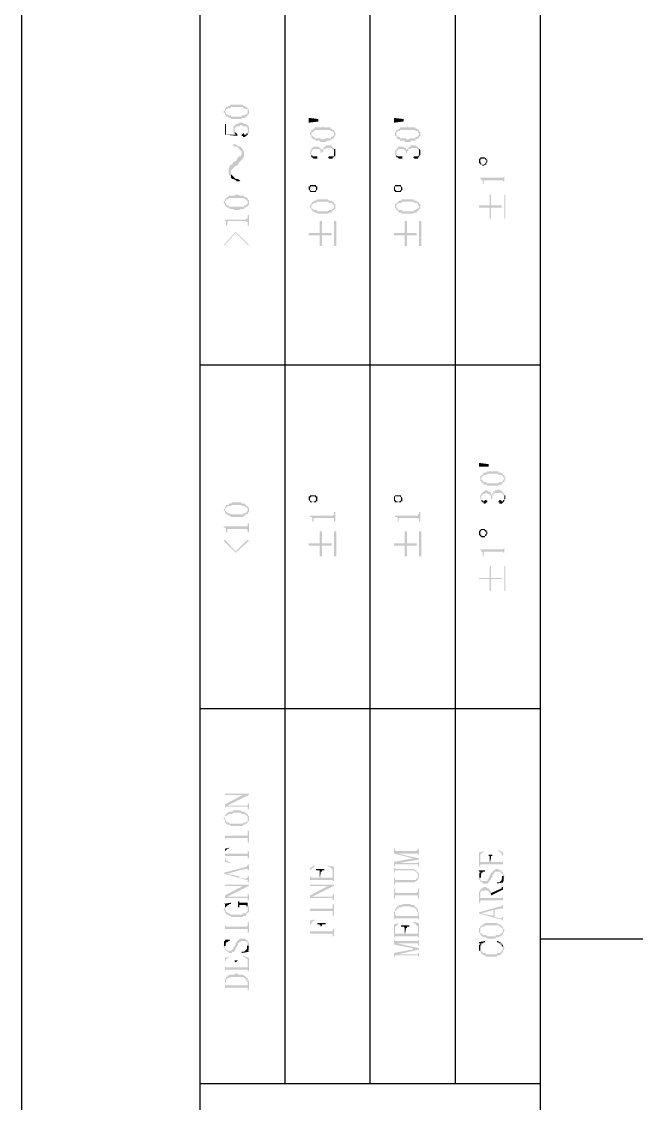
# Model space of a CAD drawing. Header units: inches. Extents: x 3613 to 8393, y -2205 to -794.
# Drawn here: x 7973.29 to 7996.43, y -969.3 to -928.56 of the extents above; entities that cross this region are included whole.
import ezdxf

# ---------------------------------------------------------------- set-up
doc = ezdxf.new("R2010")
doc.units = ezdxf.units.IN
doc.header["$MEASUREMENT"] = 0

msp = doc.modelspace()

# ---------------------------------------------------------------- hatches: boundary and pattern name
at = {"transparency": 33554559}
for points in [[(7980.895, -931.958), (7980.895, -932.003), (7980.94, -932.003), (7980.94, -932.048), (7980.94, -932.093), (7980.94, -931.958), (7980.94, -931.912), (7980.985, -931.912), (7980.985, -931.867), (7981.03, -931.867), (7981.03, -931.822), (7981.121, -931.822), (7981.166, -931.777), (7981.617, -931.777), (7981.617, -931.822), (7981.707, -931.822), (7981.752, -931.867), (7981.798, -931.867), (7981.798, -931.912), (7981.798, -931.958), (7981.798, -931.822), (7981.798, -931.822), (7981.752, -931.777), (7981.707, -931.777), (7981.707, -931.732), (7981.617, -931.732), (7981.617, -931.687), (7981.166, -931.687), (7981.121, -931.732), (7981.076, -931.732), (7981.03, -931.777), (7980.985, -931.777), (7980.985, -931.822), (7980.94, -931.822), (7980.94, -931.867), (7980.94, -931.912), (7980.895, -931.912)], [(7980.94, -932.093), (7980.985, -932.093), (7980.985, -932.138), (7981.076, -932.138), (7981.076, -932.183), (7981.166, -932.183), (7981.166, -932.228), (7981.572, -932.228), (7981.572, -932.183), (7981.707, -932.183), (7981.707, -932.138), (7981.752, -932.138), (7981.798, -932.093), (7981.798, -932.048), (7981.843, -932.048), (7981.843, -932.003), (7981.843, -931.958), (7981.843, -931.912), (7981.843, -931.867), (7981.798, -931.867), (7981.798, -931.822), (7981.798, -931.958), (7981.798, -932.003), (7981.798, -932.003), (7981.752, -932.048), (7981.707, -932.048), (7981.707, -932.093), (7981.572, -932.093), (7981.572, -932.138), (7981.166, -932.138), (7981.166, -932.093), (7981.076, -932.093), (7981.03, -932.048), (7980.985, -932.048), (7980.985, -932.003), (7980.985, -932.003), (7980.94, -931.958), (7980.94, -931.958)], [(7984.099, -932.183), (7984.46, -932.228), (7984.46, -932.319), (7984.099, -932.364)], [(7987.304, -932.183), (7987.665, -932.228), (7987.665, -932.319), (7987.304, -932.364)], [(7980.94, -932.409), (7980.94, -932.815), (7981.391, -932.86), (7981.437, -932.815), (7981.391, -932.815), (7981.391, -932.77), (7981.346, -932.815), (7980.985, -932.815), (7980.985, -932.409)], [(7981.256, -932.589), (7981.256, -932.68), (7981.256, -932.725), (7981.256, -932.725), (7981.301, -932.77), (7981.301, -932.635), (7981.301, -932.589), (7981.301, -932.589), (7981.346, -932.544), (7981.346, -932.544), (7981.391, -932.499), (7981.482, -932.499), (7981.527, -932.454), (7981.572, -932.454), (7981.617, -932.499), (7981.752, -932.499), (7981.752, -932.544), (7981.798, -932.544), (7981.798, -932.589), (7981.798, -932.635), (7981.798, -932.77), (7981.843, -932.77), (7981.843, -932.725), (7981.843, -932.635), (7981.843, -932.589), (7981.843, -932.499), (7981.798, -932.499), (7981.798, -932.454), (7981.752, -932.454), (7981.752, -932.409), (7981.662, -932.409), (7981.617, -932.364), (7981.482, -932.364), (7981.437, -932.409), (7981.346, -932.409), (7981.346, -932.454), (7981.301, -932.454), (7981.301, -932.499), (7981.256, -932.499), (7981.256, -932.544)], [(7981.301, -932.77), (7981.301, -932.77), (7981.346, -932.815), (7981.346, -932.815), (7981.391, -932.77), (7981.346, -932.77), (7981.346, -932.725), (7981.301, -932.725), (7981.301, -932.68), (7981.301, -932.635)], [(7981.572, -932.815), (7981.572, -932.86), (7981.617, -932.86), (7981.617, -932.905), (7981.707, -932.905), (7981.707, -932.86), (7981.752, -932.86), (7981.798, -932.815), (7981.798, -932.635), (7981.798, -932.725), (7981.798, -932.77), (7981.752, -932.77), (7981.752, -932.815), (7981.662, -932.815), (7981.662, -932.77), (7981.617, -932.77)], [(7984.144, -932.815), (7984.144, -932.815), (7984.19, -932.86), (7984.19, -932.905), (7984.19, -932.77), (7984.19, -932.77), (7984.235, -932.725), (7984.235, -932.725), (7984.28, -932.68), (7984.325, -932.68), (7984.325, -932.635), (7984.912, -932.635), (7984.912, -932.68), (7985.002, -932.68), (7985.002, -932.725), (7985.047, -932.725), (7985.047, -932.77), (7985.047, -932.815), (7985.047, -932.635), (7985.002, -932.635), (7984.957, -932.589), (7984.912, -932.589), (7984.912, -932.544), (7984.641, -932.544), (7984.641, -932.499), (7984.641, -932.499), (7984.596, -932.544), (7984.325, -932.544), (7984.325, -932.589), (7984.28, -932.589), (7984.235, -932.635), (7984.19, -932.635), (7984.19, -932.68), (7984.19, -932.725), (7984.144, -932.725), (7984.144, -932.77)], [(7984.19, -932.905), (7984.235, -932.95), (7984.235, -932.95), (7984.28, -932.996), (7984.325, -932.996), (7984.37, -933.041), (7984.506, -933.041), (7984.551, -933.086), (7984.731, -933.086), (7984.776, -933.041), (7984.912, -933.041), (7984.912, -932.996), (7984.957, -932.996), (7985.002, -932.95), (7985.047, -932.95), (7985.047, -932.905), (7985.047, -932.905), (7985.092, -932.86), (7985.092, -932.815), (7985.092, -932.77), (7985.092, -932.725), (7985.092, -932.725), (7985.047, -932.68), (7985.047, -932.815), (7985.047, -932.86), (7985.002, -932.86), (7985.002, -932.905), (7984.957, -932.905), (7984.912, -932.95), (7984.731, -932.95), (7984.686, -932.996), (7984.551, -932.996), (7984.551, -932.95), (7984.325, -932.95), (7984.325, -932.905), (7984.28, -932.905), (7984.235, -932.86), (7984.235, -932.86), (7984.19, -932.815), (7984.19, -932.815)], [(7987.349, -932.815), (7987.349, -932.86), (7987.394, -932.86), (7987.394, -932.905), (7987.394, -932.77), (7987.394, -932.725), (7987.439, -932.725), (7987.439, -932.68), (7987.529, -932.68), (7987.529, -932.635), (7988.116, -932.635), (7988.116, -932.68), (7988.206, -932.68), (7988.206, -932.725), (7988.206, -932.725), (7988.252, -932.77), (7988.252, -932.815), (7988.252, -932.635), (7988.206, -932.635), (7988.161, -932.589), (7988.116, -932.589), (7988.116, -932.544), (7987.845, -932.544), (7987.8, -932.499), (7987.8, -932.544), (7987.529, -932.544), (7987.529, -932.589), (7987.484, -932.589), (7987.439, -932.635), (7987.394, -932.635), (7987.394, -932.68), (7987.394, -932.68), (7987.349, -932.725), (7987.349, -932.77)], [(7987.394, -932.905), (7987.439, -932.95), (7987.439, -932.996), (7987.529, -932.996), (7987.529, -933.041), (7987.71, -933.041), (7987.71, -933.086), (7987.936, -933.086), (7987.936, -933.041), (7988.116, -933.041), (7988.116, -932.996), (7988.161, -932.996), (7988.206, -932.95), (7988.252, -932.95), (7988.252, -932.905), (7988.252, -932.905), (7988.297, -932.86), (7988.297, -932.815), (7988.297, -932.77), (7988.297, -932.725), (7988.297, -932.725), (7988.252, -932.68), (7988.252, -932.815), (7988.252, -932.815), (7988.206, -932.86), (7988.206, -932.905), (7988.116, -932.905), (7988.116, -932.95), (7987.936, -932.95), (7987.89, -932.996), (7987.755, -932.996), (7987.755, -932.95), (7987.529, -932.95), (7987.529, -932.905), (7987.439, -932.905), (7987.439, -932.86), (7987.439, -932.86), (7987.394, -932.815), (7987.394, -932.815)], [(7981.076, -934.214), (7981.076, -934.304), (7981.121, -934.35), (7981.166, -934.395), (7981.166, -934.169), (7981.211, -934.124), (7981.256, -934.079), (7981.301, -934.034), (7981.346, -933.989), (7981.391, -933.989), (7981.437, -933.943), (7981.482, -933.853), (7981.482, -933.853), (7981.527, -933.808), (7981.572, -933.763), (7981.572, -933.492), (7981.572, -933.537), (7981.527, -933.627), (7981.482, -933.627), (7981.437, -933.673), (7981.391, -933.718), (7981.391, -933.763), (7981.346, -933.808), (7981.256, -933.853), (7981.256, -933.853), (7981.211, -933.943), (7981.166, -933.943), (7981.121, -933.989), (7981.121, -934.034), (7981.076, -934.079), (7981.076, -934.124)], [(7981.211, -933.221), (7981.256, -933.221), (7981.301, -933.266), (7981.391, -933.266), (7981.437, -933.312), (7981.482, -933.357), (7981.482, -933.357), (7981.527, -933.402), (7981.572, -933.447), (7981.572, -933.763), (7981.572, -933.763), (7981.617, -933.718), (7981.662, -933.627), (7981.662, -933.447), (7981.617, -933.402), (7981.572, -933.312), (7981.572, -933.312), (7981.527, -933.266), (7981.482, -933.266), (7981.391, -933.221), (7981.346, -933.176), (7981.256, -933.176)], [(7984.144, -933.492), (7984.144, -933.537), (7984.144, -933.537), (7984.19, -933.582), (7984.19, -933.627), (7984.19, -933.492), (7984.19, -933.447), (7984.235, -933.447), (7984.235, -933.402), (7984.235, -933.402), (7984.28, -933.357), (7984.506, -933.357), (7984.506, -933.402), (7984.551, -933.402), (7984.551, -933.447), (7984.551, -933.492), (7984.596, -933.492), (7984.596, -933.537), (7984.596, -933.492), (7984.641, -933.447), (7984.641, -933.402), (7984.641, -933.357), (7984.731, -933.357), (7984.731, -933.312), (7984.957, -933.312), (7984.957, -933.357), (7985.002, -933.357), (7985.002, -933.402), (7985.047, -933.402), (7985.047, -933.447), (7985.047, -933.492), (7985.047, -933.312), (7985.002, -933.312), (7985.002, -933.266), (7984.957, -933.266), (7984.957, -933.221), (7984.731, -933.221), (7984.731, -933.266), (7984.686, -933.266), (7984.641, -933.312), (7984.641, -933.357), (7984.596, -933.357), (7984.596, -933.402), (7984.596, -933.402), (7984.551, -933.357), (7984.551, -933.312), (7984.506, -933.312), (7984.46, -933.266), (7984.28, -933.266), (7984.235, -933.312), (7984.235, -933.312), (7984.19, -933.357), (7984.19, -933.402), (7984.19, -933.402), (7984.144, -933.447), (7984.144, -933.447)], [(7984.19, -933.627), (7984.19, -933.673), (7984.235, -933.673), (7984.28, -933.718), (7984.415, -933.718), (7984.415, -933.673), (7984.415, -933.627), (7984.235, -933.627), (7984.235, -933.582), (7984.19, -933.582), (7984.19, -933.492)], [(7984.821, -933.673), (7984.821, -933.673), (7984.867, -933.718), (7985.002, -933.718), (7985.002, -933.673), (7985.047, -933.673), (7985.047, -933.627), (7985.092, -933.627), (7985.092, -933.537), (7985.092, -933.492), (7985.092, -933.447), (7985.092, -933.357), (7985.047, -933.357), (7985.047, -933.537), (7985.047, -933.582), (7985.047, -933.627), (7984.867, -933.627)], [(7987.349, -933.492), (7987.349, -933.537), (7987.349, -933.582), (7987.394, -933.627), (7987.394, -933.492), (7987.394, -933.447), (7987.394, -933.447), (7987.439, -933.402), (7987.439, -933.402), (7987.484, -933.357), (7987.665, -933.357), (7987.71, -933.402), (7987.71, -933.402), (7987.755, -933.447), (7987.755, -933.492), (7987.755, -933.537), (7987.8, -933.537), (7987.8, -933.447), (7987.845, -933.447), (7987.845, -933.402), (7987.845, -933.357), (7987.936, -933.357), (7987.936, -933.312), (7988.161, -933.312), (7988.161, -933.357), (7988.206, -933.357), (7988.206, -933.402), (7988.252, -933.402), (7988.252, -933.447), (7988.252, -933.492), (7988.252, -933.312), (7988.206, -933.312), (7988.206, -933.266), (7988.161, -933.266), (7988.116, -933.221), (7987.936, -933.221), (7987.936, -933.266), (7987.89, -933.266), (7987.845, -933.312), (7987.845, -933.357), (7987.8, -933.357), (7987.8, -933.402), (7987.8, -933.402), (7987.755, -933.357), (7987.755, -933.312), (7987.71, -933.312), (7987.665, -933.266), (7987.484, -933.266), (7987.439, -933.312), (7987.439, -933.312), (7987.394, -933.357), (7987.394, -933.402), (7987.349, -933.402), (7987.349, -933.447), (7987.349, -933.447)], [(7987.394, -933.627), (7987.394, -933.673), (7987.439, -933.673), (7987.484, -933.718), (7987.62, -933.718), (7987.62, -933.673), (7987.62, -933.627), (7987.439, -933.627), (7987.394, -933.582), (7987.394, -933.492)], [(7988.026, -933.673), (7988.026, -933.673), (7988.071, -933.718), (7988.206, -933.718), (7988.206, -933.673), (7988.252, -933.673), (7988.252, -933.627), (7988.252, -933.627), (7988.297, -933.582), (7988.297, -933.537), (7988.297, -933.492), (7988.297, -933.447), (7988.297, -933.402), (7988.252, -933.357), (7988.252, -933.537), (7988.252, -933.582), (7988.252, -933.582), (7988.206, -933.627), (7988.071, -933.627)], [(7990.508, -933.808), (7990.508, -933.853), (7990.508, -933.898), (7990.553, -933.898), (7990.553, -933.808), (7990.553, -933.763), (7990.553, -933.763), (7990.598, -933.718), (7990.734, -933.718), (7990.734, -933.763), (7990.779, -933.763), (7990.779, -933.943), (7990.779, -933.898), (7990.779, -933.898), (7990.824, -933.853), (7990.824, -933.808), (7990.824, -933.763), (7990.779, -933.718), (7990.779, -933.718), (7990.734, -933.673), (7990.553, -933.673), (7990.553, -933.718), (7990.508, -933.718), (7990.508, -933.763), (7990.508, -933.763)], [(7990.553, -933.898), (7990.553, -933.943), (7990.598, -933.943), (7990.644, -933.989), (7990.689, -933.989), (7990.734, -933.943), (7990.779, -933.943), (7990.779, -933.808), (7990.779, -933.853), (7990.779, -933.853), (7990.734, -933.898), (7990.734, -933.898), (7990.689, -933.943), (7990.598, -933.943), (7990.598, -933.898), (7990.598, -933.898), (7990.553, -933.853), (7990.553, -933.808), (7990.553, -933.808)], [(7981.166, -934.395), (7981.166, -934.44), (7981.211, -934.485), (7981.256, -934.485), (7981.346, -934.53), (7981.391, -934.575), (7981.482, -934.575), (7981.527, -934.53), (7981.482, -934.53), (7981.437, -934.485), (7981.346, -934.485), (7981.301, -934.44), (7981.256, -934.395), (7981.256, -934.395), (7981.211, -934.35), (7981.166, -934.304), (7981.166, -934.259)], [(7990.553, -934.44), (7990.553, -934.485), (7990.598, -934.485), (7990.598, -934.53), (7990.644, -934.53), (7990.644, -934.62), (7990.644, -934.666), (7990.689, -934.666), (7990.689, -934.575), (7990.689, -934.53), (7991.411, -934.53), (7991.411, -934.575), (7991.456, -934.575), (7991.456, -934.62), (7991.456, -934.666), (7991.456, -934.304), (7991.456, -934.35), (7991.456, -934.395), (7991.411, -934.44), (7991.366, -934.44)], [(7984.099, -934.846), (7984.099, -934.891), (7984.099, -934.891), (7984.144, -934.936), (7984.144, -934.801), (7984.144, -934.801), (7984.19, -934.756), (7984.325, -934.756), (7984.37, -934.801), (7984.37, -934.936), (7984.37, -934.936), (7984.415, -934.891), (7984.415, -934.846), (7984.415, -934.801), (7984.415, -934.756), (7984.37, -934.756), (7984.37, -934.711), (7984.144, -934.711), (7984.144, -934.756), (7984.099, -934.756), (7984.099, -934.801), (7984.099, -934.801)], [(7987.304, -934.846), (7987.304, -934.891), (7987.304, -934.936), (7987.349, -934.936), (7987.349, -934.801), (7987.349, -934.756), (7987.529, -934.756), (7987.575, -934.801), (7987.575, -934.936), (7987.575, -934.936), (7987.62, -934.891), (7987.62, -934.846), (7987.62, -934.801), (7987.62, -934.801), (7987.575, -934.756), (7987.575, -934.711), (7987.349, -934.711), (7987.349, -934.756), (7987.304, -934.756), (7987.304, -934.801), (7987.304, -934.801)], [(7980.895, -935.342), (7980.895, -935.388), (7980.895, -935.388), (7980.94, -935.433), (7980.94, -935.478), (7980.94, -935.342), (7980.94, -935.342), (7980.985, -935.297), (7980.985, -935.252), (7981.076, -935.252), (7981.076, -935.207), (7981.662, -935.207), (7981.707, -935.252), (7981.752, -935.252), (7981.752, -935.297), (7981.798, -935.297), (7981.798, -935.342), (7981.798, -935.207), (7981.752, -935.207), (7981.752, -935.162), (7981.662, -935.162), (7981.662, -935.117), (7981.482, -935.117), (7981.437, -935.072), (7981.301, -935.072), (7981.301, -935.117), (7981.076, -935.117), (7981.076, -935.162), (7981.03, -935.162), (7980.985, -935.207), (7980.985, -935.207), (7980.94, -935.252), (7980.94, -935.297), (7980.94, -935.297)], [(7984.144, -934.936), (7984.144, -934.981), (7984.37, -934.981), (7984.37, -934.846), (7984.37, -934.891), (7984.37, -934.891), (7984.325, -934.936), (7984.19, -934.936), (7984.144, -934.891), (7984.144, -934.846), (7984.144, -934.846)], [(7987.349, -934.936), (7987.349, -934.981), (7987.575, -934.981), (7987.575, -934.846), (7987.575, -934.891), (7987.575, -934.891), (7987.529, -934.936), (7987.394, -934.936), (7987.349, -934.891), (7987.349, -934.846), (7987.349, -934.846)], [(7990.508, -935.478), (7990.508, -935.568), (7990.914, -935.568), (7990.914, -935.974), (7990.959, -935.974), (7990.959, -935.568), (7991.366, -935.568), (7991.366, -935.478), (7990.959, -935.478), (7990.959, -935.072), (7990.914, -935.072), (7990.914, -935.478)], [(7991.501, -935.974), (7991.501, -935.072), (7991.456, -935.072), (7991.456, -935.974)], [(7980.94, -935.478), (7980.985, -935.523), (7981.03, -935.523), (7981.03, -935.568), (7981.076, -935.568), (7981.121, -935.613), (7981.256, -935.613), (7981.301, -935.658), (7981.482, -935.658), (7981.527, -935.613), (7981.662, -935.613), (7981.662, -935.568), (7981.707, -935.568), (7981.752, -935.523), (7981.798, -935.523), (7981.798, -935.478), (7981.843, -935.478), (7981.843, -935.433), (7981.843, -935.342), (7981.843, -935.297), (7981.843, -935.297), (7981.798, -935.252), (7981.798, -935.388), (7981.798, -935.433), (7981.752, -935.433), (7981.752, -935.478), (7981.662, -935.478), (7981.662, -935.523), (7981.076, -935.523), (7981.076, -935.478), (7981.03, -935.478), (7980.985, -935.433), (7980.985, -935.388), (7980.94, -935.388), (7980.94, -935.342)], [(7984.144, -935.523), (7984.144, -935.568), (7984.19, -935.568), (7984.19, -935.613), (7984.19, -935.658), (7984.19, -935.523), (7984.19, -935.478), (7984.235, -935.478), (7984.235, -935.433), (7984.28, -935.433), (7984.28, -935.388), (7984.37, -935.388), (7984.415, -935.342), (7984.821, -935.342), (7984.867, -935.388), (7984.957, -935.388), (7985.002, -935.433), (7985.002, -935.433), (7985.047, -935.478), (7985.047, -935.523), (7985.047, -935.388), (7985.047, -935.388), (7985.002, -935.342), (7984.957, -935.342), (7984.957, -935.297), (7984.867, -935.297), (7984.821, -935.252), (7984.415, -935.252), (7984.37, -935.297), (7984.28, -935.297), (7984.28, -935.342), (7984.235, -935.342), (7984.235, -935.388), (7984.19, -935.388), (7984.19, -935.433), (7984.19, -935.433), (7984.144, -935.478), (7984.144, -935.478)], [(7984.19, -935.658), (7984.235, -935.658), (7984.235, -935.704), (7984.28, -935.704), (7984.325, -935.749), (7984.415, -935.749), (7984.415, -935.794), (7984.821, -935.794), (7984.867, -935.749), (7984.957, -935.749), (7984.957, -935.704), (7985.002, -935.704), (7985.002, -935.658), (7985.047, -935.658), (7985.047, -935.613), (7985.092, -935.613), (7985.092, -935.568), (7985.092, -935.523), (7985.092, -935.478), (7985.092, -935.433), (7985.047, -935.433), (7985.047, -935.388), (7985.047, -935.523), (7985.047, -935.568), (7985.047, -935.568), (7985.002, -935.613), (7984.957, -935.613), (7984.957, -935.658), (7984.867, -935.658), (7984.821, -935.704), (7984.415, -935.704), (7984.415, -935.658), (7984.28, -935.658), (7984.28, -935.613), (7984.235, -935.613), (7984.235, -935.568), (7984.19, -935.568), (7984.19, -935.523), (7984.19, -935.523)], [(7987.349, -935.523), (7987.349, -935.568), (7987.349, -935.568), (7987.394, -935.613), (7987.394, -935.658), (7987.394, -935.523), (7987.394, -935.478), (7987.394, -935.478), (7987.439, -935.433), (7987.439, -935.433), (7987.484, -935.388), (7987.575, -935.388), (7987.62, -935.342), (7988.026, -935.342), (7988.071, -935.388), (7988.161, -935.388), (7988.206, -935.433), (7988.206, -935.478), (7988.252, -935.478), (7988.252, -935.523), (7988.252, -935.388), (7988.252, -935.388), (7988.206, -935.342), (7988.161, -935.342), (7988.161, -935.297), (7988.071, -935.297), (7988.026, -935.252), (7987.62, -935.252), (7987.575, -935.297), (7987.484, -935.297), (7987.484, -935.342), (7987.439, -935.342), (7987.439, -935.388), (7987.394, -935.388), (7987.394, -935.433), (7987.349, -935.433), (7987.349, -935.478), (7987.349, -935.478)], [(7987.394, -935.658), (7987.439, -935.658), (7987.439, -935.704), (7987.484, -935.704), (7987.484, -935.749), (7987.575, -935.749), (7987.62, -935.794), (7988.026, -935.794), (7988.071, -935.749), (7988.161, -935.749), (7988.161, -935.704), (7988.206, -935.704), (7988.206, -935.658), (7988.252, -935.658), (7988.252, -935.613), (7988.297, -935.613), (7988.297, -935.568), (7988.297, -935.523), (7988.297, -935.478), (7988.297, -935.433), (7988.252, -935.433), (7988.252, -935.388), (7988.252, -935.523), (7988.252, -935.568), (7988.206, -935.568), (7988.206, -935.613), (7988.161, -935.613), (7988.116, -935.658), (7988.071, -935.658), (7988.026, -935.704), (7987.62, -935.704), (7987.62, -935.658), (7987.484, -935.658), (7987.439, -935.613), (7987.439, -935.568), (7987.394, -935.568), (7987.394, -935.523), (7987.394, -935.523)], [(7980.895, -936.019), (7980.94, -936.019), (7980.94, -936.065), (7980.985, -936.065), (7980.985, -936.11), (7980.985, -936.245), (7981.03, -936.245), (7981.03, -936.11), (7981.03, -936.11), (7981.076, -936.065), (7981.752, -936.065), (7981.752, -936.11), (7981.798, -936.11), (7981.798, -936.245), (7981.843, -936.245), (7981.843, -935.839), (7981.798, -935.839), (7981.798, -935.929), (7981.798, -935.974), (7981.752, -935.974), (7981.707, -936.019)], [(7984.099, -936.516), (7984.099, -936.606), (7984.506, -936.606), (7984.506, -937.012), (7984.596, -937.012), (7984.596, -936.606), (7984.957, -936.606), (7984.957, -936.516), (7984.596, -936.516), (7984.596, -936.065), (7984.506, -936.065), (7984.506, -936.516)], [(7985.137, -937.012), (7985.137, -936.065), (7985.047, -936.065), (7985.047, -937.012)], [(7987.304, -936.516), (7987.304, -936.606), (7987.71, -936.606), (7987.71, -937.012), (7987.8, -937.012), (7987.8, -936.606), (7988.161, -936.606), (7988.161, -936.516), (7987.8, -936.516), (7987.8, -936.065), (7987.71, -936.065), (7987.71, -936.516)], [(7988.342, -937.012), (7988.342, -936.065), (7988.252, -936.065), (7988.252, -937.012)], [(7980.895, -936.967), (7980.94, -936.967), (7981.346, -936.516), (7981.798, -936.967), (7981.843, -936.967), (7981.346, -936.471)], [(7990.508, -945.181), (7990.869, -945.226), (7990.869, -945.317), (7990.508, -945.317)], [(7990.553, -945.768), (7990.553, -945.813), (7990.553, -945.858), (7990.598, -945.858), (7990.598, -945.903), (7990.598, -945.768), (7990.598, -945.723), (7990.598, -945.723), (7990.644, -945.678), (7990.644, -945.678), (7990.689, -945.633), (7990.779, -945.633), (7990.824, -945.587), (7991.23, -945.587), (7991.23, -945.633), (7991.366, -945.633), (7991.411, -945.678), (7991.411, -945.723), (7991.456, -945.723), (7991.456, -945.768), (7991.456, -945.633), (7991.411, -945.633), (7991.411, -945.587), (7991.366, -945.587), (7991.321, -945.542), (7991.23, -945.542), (7991.23, -945.497), (7990.824, -945.497), (7990.779, -945.542), (7990.689, -945.542), (7990.689, -945.587), (7990.644, -945.587), (7990.644, -945.633), (7990.598, -945.633), (7990.598, -945.678), (7990.553, -945.678), (7990.553, -945.723), (7990.553, -945.723)], [(7990.598, -945.903), (7990.598, -945.903), (7990.644, -945.949), (7990.689, -945.949), (7990.689, -945.994), (7990.779, -945.994), (7990.824, -946.039), (7991.23, -946.039), (7991.275, -945.994), (7991.366, -945.994), (7991.366, -945.949), (7991.411, -945.949), (7991.411, -945.903), (7991.456, -945.903), (7991.456, -945.858), (7991.456, -945.858), (7991.501, -945.813), (7991.501, -945.768), (7991.501, -945.723), (7991.501, -945.723), (7991.456, -945.678), (7991.456, -945.633), (7991.456, -945.768), (7991.456, -945.813), (7991.411, -945.813), (7991.411, -945.858), (7991.411, -945.858), (7991.366, -945.903), (7991.275, -945.903), (7991.23, -945.949), (7990.779, -945.949), (7990.779, -945.903), (7990.689, -945.903), (7990.644, -945.858), (7990.644, -945.858), (7990.598, -945.813), (7990.598, -945.768), (7990.598, -945.768)], [(7984.099, -946.535), (7984.099, -946.58), (7984.099, -946.58), (7984.144, -946.626), (7984.144, -946.49), (7984.144, -946.49), (7984.19, -946.445), (7984.325, -946.445), (7984.37, -946.49), (7984.37, -946.626), (7984.415, -946.626), (7984.415, -946.535), (7984.415, -946.49), (7984.415, -946.445), (7984.37, -946.445), (7984.37, -946.4), (7984.144, -946.4), (7984.144, -946.445), (7984.099, -946.445), (7984.099, -946.49), (7984.099, -946.49)], [(7984.144, -946.626), (7984.144, -946.671), (7984.37, -946.671), (7984.37, -946.535), (7984.37, -946.58), (7984.37, -946.58), (7984.325, -946.626), (7984.28, -946.626), (7984.28, -946.671), (7984.235, -946.671), (7984.235, -946.626), (7984.19, -946.626), (7984.144, -946.58), (7984.144, -946.535), (7984.144, -946.535)], [(7987.304, -946.535), (7987.304, -946.58), (7987.304, -946.626), (7987.349, -946.626), (7987.349, -946.49), (7987.349, -946.445), (7987.529, -946.445), (7987.575, -946.49), (7987.575, -946.626), (7987.62, -946.626), (7987.62, -946.535), (7987.62, -946.49), (7987.62, -946.49), (7987.575, -946.445), (7987.575, -946.4), (7987.349, -946.4), (7987.349, -946.445), (7987.304, -946.445), (7987.304, -946.49), (7987.304, -946.49)], [(7987.349, -946.626), (7987.349, -946.671), (7987.575, -946.671), (7987.575, -946.535), (7987.575, -946.58), (7987.575, -946.58), (7987.529, -946.626), (7987.484, -946.626), (7987.484, -946.671), (7987.439, -946.671), (7987.439, -946.626), (7987.394, -946.626), (7987.349, -946.58), (7987.349, -946.535), (7987.349, -946.535)], [(7990.553, -946.445), (7990.553, -946.49), (7990.553, -946.535), (7990.553, -946.535), (7990.598, -946.58), (7990.598, -946.49), (7990.598, -946.445), (7990.598, -946.4), (7990.644, -946.4), (7990.644, -946.355), (7990.734, -946.355), (7990.734, -946.31), (7990.824, -946.31), (7990.824, -946.355), (7990.914, -946.355), (7990.914, -946.4), (7990.959, -946.4), (7990.959, -946.49), (7990.959, -946.535), (7991.005, -946.535), (7991.005, -946.49), (7991.005, -946.4), (7991.05, -946.4), (7991.05, -946.355), (7991.05, -946.355), (7991.095, -946.31), (7991.366, -946.31), (7991.411, -946.355), (7991.411, -946.4), (7991.456, -946.4), (7991.456, -946.445), (7991.456, -946.49), (7991.456, -946.31), (7991.411, -946.31), (7991.411, -946.264), (7991.366, -946.264), (7991.366, -946.219), (7991.275, -946.219), (7991.275, -946.174), (7991.23, -946.174), (7991.185, -946.219), (7991.095, -946.219), (7991.095, -946.264), (7991.05, -946.264), (7991.05, -946.31), (7991.005, -946.31), (7991.005, -946.355), (7991.005, -946.4), (7990.959, -946.355), (7990.959, -946.31), (7990.959, -946.31), (7990.914, -946.264), (7990.869, -946.264), (7990.824, -946.219), (7990.734, -946.219), (7990.689, -946.264), (7990.644, -946.264), (7990.644, -946.31), (7990.598, -946.31), (7990.598, -946.355), (7990.598, -946.355), (7990.553, -946.4)], [(7990.598, -946.58), (7990.598, -946.626), (7990.598, -946.626), (7990.644, -946.671), (7990.689, -946.671), (7990.689, -946.716), (7990.734, -946.716), (7990.779, -946.671), (7990.824, -946.671), (7990.824, -946.626), (7990.824, -946.626), (7990.779, -946.58), (7990.734, -946.58), (7990.689, -946.626), (7990.644, -946.626), (7990.644, -946.58), (7990.598, -946.58), (7990.598, -946.535), (7990.598, -946.49)], [(7991.23, -946.671), (7991.275, -946.671), (7991.275, -946.716), (7991.366, -946.716), (7991.411, -946.671), (7991.411, -946.671), (7991.456, -946.626), (7991.456, -946.58), (7991.456, -946.58), (7991.501, -946.535), (7991.501, -946.49), (7991.501, -946.445), (7991.501, -946.4), (7991.456, -946.4), (7991.456, -946.31), (7991.456, -946.49), (7991.456, -946.535), (7991.456, -946.58), (7991.411, -946.58), (7991.411, -946.626), (7991.366, -946.626), (7991.321, -946.58), (7991.275, -946.58), (7991.275, -946.626), (7991.23, -946.626)], [(7980.895, -946.941), (7980.895, -946.987), (7980.94, -946.987), (7980.94, -947.032), (7980.94, -947.077), (7980.94, -946.941), (7980.94, -946.896), (7980.985, -946.896), (7980.985, -946.851), (7981.03, -946.851), (7981.03, -946.806), (7981.166, -946.806), (7981.211, -946.761), (7981.572, -946.761), (7981.572, -946.806), (7981.707, -946.806), (7981.707, -946.851), (7981.752, -946.851), (7981.798, -946.896), (7981.798, -946.941), (7981.798, -946.806), (7981.752, -946.806), (7981.752, -946.761), (7981.707, -946.761), (7981.707, -946.716), (7981.572, -946.716), (7981.572, -946.671), (7981.211, -946.671), (7981.166, -946.716), (7981.076, -946.716), (7981.076, -946.761), (7980.985, -946.761), (7980.985, -946.806), (7980.985, -946.806), (7980.94, -946.851), (7980.94, -946.896), (7980.94, -946.896)], [(7980.94, -947.077), (7980.985, -947.077), (7980.985, -947.122), (7981.03, -947.122), (7981.076, -947.167), (7981.121, -947.167), (7981.166, -947.212), (7981.617, -947.212), (7981.662, -947.167), (7981.707, -947.167), (7981.707, -947.122), (7981.798, -947.122), (7981.798, -947.077), (7981.798, -947.077), (7981.843, -947.032), (7981.843, -946.987), (7981.843, -946.941), (7981.843, -946.896), (7981.843, -946.851), (7981.798, -946.851), (7981.798, -946.806), (7981.798, -946.987), (7981.798, -946.987), (7981.752, -947.032), (7981.752, -947.032), (7981.707, -947.077), (7981.617, -947.077), (7981.617, -947.122), (7981.166, -947.122), (7981.121, -947.077), (7981.03, -947.077), (7981.03, -947.032), (7980.985, -947.032), (7980.985, -946.987), (7980.94, -946.987), (7980.94, -946.941)], [(7984.144, -947.167), (7984.144, -947.212), (7984.19, -947.212), (7984.235, -947.257), (7984.235, -947.303), (7984.235, -947.393), (7984.28, -947.393), (7984.28, -947.303), (7984.28, -947.257), (7985.047, -947.257), (7985.047, -947.303), (7985.047, -947.393), (7985.092, -947.393), (7985.092, -947.032), (7985.047, -947.032), (7985.047, -947.077), (7985.047, -947.122), (7985.047, -947.122), (7985.002, -947.167), (7984.957, -947.167)], [(7987.349, -947.167), (7987.349, -947.212), (7987.394, -947.212), (7987.439, -947.257), (7987.439, -947.303), (7987.439, -947.393), (7987.484, -947.393), (7987.484, -947.303), (7987.484, -947.257), (7988.206, -947.257), (7988.252, -947.303), (7988.252, -947.393), (7988.297, -947.393), (7988.297, -947.032), (7988.252, -947.032), (7988.252, -947.077), (7988.252, -947.122), (7988.206, -947.122), (7988.206, -947.167), (7988.161, -947.167)], [(7980.895, -947.573), (7980.895, -947.618), (7980.94, -947.618), (7980.985, -947.664), (7980.985, -947.754), (7980.985, -947.799), (7981.03, -947.799), (7981.03, -947.709), (7981.03, -947.664), (7981.752, -947.664), (7981.798, -947.709), (7981.798, -947.754), (7981.798, -947.799), (7981.843, -947.799), (7981.843, -947.438), (7981.798, -947.438), (7981.798, -947.528), (7981.798, -947.573), (7981.707, -947.573)], [(7984.099, -948.205), (7984.099, -948.295), (7984.506, -948.295), (7984.506, -948.702), (7984.596, -948.702), (7984.596, -948.295), (7984.957, -948.295), (7984.957, -948.205), (7984.596, -948.205), (7984.596, -947.754), (7984.506, -947.754), (7984.506, -948.205)], [(7985.137, -948.702), (7985.137, -947.754), (7985.047, -947.754), (7985.047, -948.702)], [(7987.304, -948.205), (7987.304, -948.295), (7987.71, -948.295), (7987.71, -948.702), (7987.8, -948.702), (7987.8, -948.295), (7988.161, -948.295), (7988.161, -948.205), (7987.8, -948.205), (7987.8, -947.754), (7987.71, -947.754), (7987.71, -948.205)], [(7988.342, -948.702), (7988.342, -947.754), (7988.252, -947.754), (7988.252, -948.702)], [(7990.508, -947.799), (7990.508, -947.844), (7990.508, -947.889), (7990.508, -947.889), (7990.553, -947.934), (7990.553, -947.754), (7990.598, -947.754), (7990.598, -947.709), (7990.689, -947.709), (7990.734, -947.754), (7990.734, -947.754), (7990.779, -947.799), (7990.779, -947.934), (7990.779, -947.889), (7990.779, -947.889), (7990.824, -947.844), (7990.824, -947.799), (7990.824, -947.754), (7990.779, -947.754), (7990.779, -947.709), (7990.734, -947.709), (7990.734, -947.664), (7990.598, -947.664), (7990.553, -947.709), (7990.553, -947.709), (7990.508, -947.754)], [(7980.895, -948.115), (7981.346, -948.566), (7981.843, -948.115), (7981.798, -948.07), (7981.346, -948.521), (7980.94, -948.07)], [(7990.553, -947.934), (7990.553, -947.934), (7990.598, -947.98), (7990.734, -947.98), (7990.734, -947.934), (7990.779, -947.934), (7990.779, -947.799), (7990.779, -947.844), (7990.779, -947.844), (7990.734, -947.889), (7990.734, -947.934), (7990.598, -947.934), (7990.598, -947.889), (7990.553, -947.889), (7990.553, -947.844), (7990.553, -947.844)], [(7990.553, -948.431), (7990.553, -948.476), (7990.598, -948.476), (7990.598, -948.521), (7990.598, -948.521), (7990.644, -948.566), (7990.644, -948.702), (7990.689, -948.702), (7990.689, -948.566), (7990.689, -948.521), (7991.411, -948.521), (7991.411, -948.566), (7991.456, -948.566), (7991.456, -948.702), (7991.456, -948.295), (7991.456, -948.386), (7991.456, -948.386), (7991.411, -948.431), (7991.366, -948.431)], [(7990.508, -949.514), (7990.508, -949.559), (7990.914, -949.559), (7990.914, -950.01), (7990.959, -950.01), (7990.959, -949.559), (7991.366, -949.559), (7991.366, -949.514), (7990.959, -949.514), (7990.959, -949.063), (7990.914, -949.063), (7990.914, -949.514)], [(7991.501, -950.01), (7991.501, -949.063), (7991.456, -949.063), (7991.456, -950.01)], [(7980.94, -957.548), (7980.94, -957.773), (7980.94, -957.728), (7980.94, -957.728), (7980.985, -957.683), (7981.843, -957.683), (7981.843, -957.638), (7980.94, -957.638)], [(7980.94, -958.044), (7980.94, -958.225), (7980.94, -958.179), (7980.94, -958.179), (7980.985, -958.134), (7980.985, -958.134), (7981.03, -958.089), (7981.843, -957.683), (7981.617, -957.683)], [(7980.94, -958.45), (7980.94, -958.586), (7980.94, -958.54), (7980.94, -958.495), (7980.985, -958.495), (7980.985, -958.45), (7981.03, -958.45), (7981.076, -958.405), (7981.211, -958.405), (7981.256, -958.36), (7981.527, -958.36), (7981.572, -958.405), (7981.707, -958.405), (7981.707, -958.45), (7981.752, -958.45), (7981.798, -958.495), (7981.798, -958.54), (7981.798, -958.586), (7981.798, -958.45), (7981.798, -958.405), (7981.752, -958.405), (7981.752, -958.36), (7981.707, -958.36), (7981.662, -958.315), (7981.572, -958.315), (7981.527, -958.27), (7981.256, -958.27), (7981.211, -958.315), (7981.076, -958.315), (7981.076, -958.36), (7981.03, -958.36), (7980.985, -958.405), (7980.985, -958.405)], [(7980.985, -958.134), (7981.798, -958.134), (7981.798, -958.179), (7981.798, -958.225), (7981.843, -958.225), (7981.843, -957.999), (7981.798, -957.999), (7981.798, -958.089), (7981.03, -958.089)], [(7980.895, -958.586), (7980.895, -958.586), (7980.94, -958.631), (7980.94, -958.676), (7980.94, -958.721), (7980.985, -958.721), (7980.985, -958.766), (7981.03, -958.766), (7981.03, -958.811), (7981.121, -958.811), (7981.166, -958.856), (7981.617, -958.856), (7981.617, -958.811), (7981.707, -958.811), (7981.707, -958.766), (7981.752, -958.766), (7981.798, -958.721), (7981.798, -958.676), (7981.843, -958.676), (7981.843, -958.631), (7981.843, -958.586), (7981.843, -958.54), (7981.843, -958.495), (7981.843, -958.495), (7981.798, -958.45), (7981.798, -958.586), (7981.798, -958.631), (7981.798, -958.676), (7981.752, -958.676), (7981.752, -958.721), (7981.662, -958.721), (7981.617, -958.766), (7981.121, -958.766), (7981.076, -958.721), (7981.03, -958.721), (7980.985, -958.676), (7980.985, -958.631), (7980.94, -958.631), (7980.94, -958.586), (7980.94, -958.45), (7980.94, -958.495), (7980.94, -958.54), (7980.895, -958.54)], [(7980.94, -959.037), (7980.94, -959.488), (7980.94, -959.353), (7980.94, -959.353), (7980.985, -959.308), (7981.798, -959.308), (7981.798, -959.488), (7981.843, -959.488), (7981.843, -959.037), (7981.798, -959.037), (7981.798, -959.172), (7981.798, -959.217), (7980.94, -959.217)], [(7980.94, -959.714), (7980.94, -959.849), (7980.94, -959.804), (7980.985, -959.759), (7980.985, -959.759), (7981.03, -959.714), (7981.076, -959.714), (7981.121, -959.669), (7981.121, -959.669)], [(7980.94, -959.714), (7980.94, -960.21), (7981.121, -960.255), (7981.121, -960.21), (7981.076, -960.21), (7981.03, -960.165), (7980.985, -960.165), (7980.985, -960.12), (7980.985, -960.12), (7980.94, -960.075), (7980.94, -959.849)], [(7980.94, -959.849), (7980.94, -960.03), (7980.94, -959.985), (7981.798, -959.985), (7981.798, -960.03), (7981.798, -960.075), (7981.843, -960.075), (7981.843, -959.804), (7981.798, -959.804), (7981.798, -959.849), (7981.798, -959.894), (7980.94, -959.894)], [(7987.304, -959.714), (7987.304, -959.894), (7988.026, -960.075), (7988.026, -960.075), (7988.252, -960.12), (7988.252, -960.075), (7987.439, -959.894), (7987.439, -959.894), (7987.394, -959.804), (7987.394, -959.804), (7987.349, -959.759), (7987.349, -959.714), (7987.349, -959.714)], [(7987.394, -959.804), (7987.439, -959.894), (7988.206, -959.894), (7988.206, -959.94), (7988.252, -959.94), (7988.252, -959.714), (7988.206, -959.714), (7988.206, -959.759), (7988.161, -959.759), (7988.161, -959.804)], [(7990.508, -959.849), (7990.508, -960.391), (7990.553, -960.391), (7990.553, -959.985), (7990.553, -959.94), (7990.553, -959.94), (7990.598, -959.894), (7990.598, -959.894), (7990.644, -959.849), (7990.689, -959.849), (7990.689, -959.804), (7990.689, -959.804)], [(7990.779, -959.94), (7990.869, -959.94), (7990.869, -959.985), (7990.914, -959.985), (7990.914, -960.21), (7990.959, -960.075), (7990.959, -960.03), (7990.959, -959.985), (7991.005, -959.985), (7991.005, -959.94), (7991.095, -959.94)], [(7991.23, -959.804), (7991.275, -959.804), (7991.275, -959.849), (7991.321, -959.849), (7991.366, -959.894), (7991.366, -959.94), (7991.366, -959.94), (7991.411, -959.985), (7991.411, -960.391), (7991.411, -959.849), (7991.23, -959.759)], [(7980.895, -960.617), (7980.94, -960.662), (7981.03, -960.662), (7981.482, -960.526), (7981.482, -960.752), (7981.482, -960.526), (7981.707, -960.481), (7981.798, -960.481), (7981.798, -960.526), (7981.843, -960.526), (7981.843, -960.301), (7981.798, -960.301), (7981.798, -960.346), (7981.798, -960.346), (7981.752, -960.391), (7981.752, -960.391)], [(7984.144, -960.436), (7984.144, -960.932), (7984.144, -960.571), (7984.144, -960.526), (7984.19, -960.481), (7984.19, -960.481), (7984.235, -960.436), (7984.28, -960.436), (7984.28, -960.391), (7984.325, -960.391), (7984.325, -960.346)], [(7984.821, -960.391), (7984.912, -960.391), (7984.912, -960.436), (7984.957, -960.436), (7984.957, -960.481), (7984.957, -960.481), (7985.002, -960.526), (7985.002, -960.932), (7985.047, -960.932), (7985.047, -960.391), (7984.821, -960.346)], [(7987.304, -960.21), (7987.304, -960.391), (7987.349, -960.391), (7987.349, -960.346), (7987.349, -960.301), (7987.394, -960.301), (7987.484, -960.255), (7988.252, -960.12), (7988.026, -960.075)], [(7987.394, -960.301), (7988.206, -960.301), (7988.206, -960.346), (7988.206, -960.391), (7988.252, -960.391), (7988.252, -960.21), (7988.206, -960.21), (7988.206, -960.255), (7987.484, -960.255)], [(7990.553, -960.346), (7990.553, -960.301), (7991.411, -960.301), (7991.411, -960.346), (7991.411, -960.165), (7991.411, -960.165), (7991.366, -960.21), (7990.959, -960.21), (7990.959, -960.075), (7990.914, -960.21), (7990.553, -960.21), (7990.553, -960.03)], [(7980.94, -960.662), (7981.752, -960.887), (7981.798, -960.887), (7981.798, -960.932), (7981.798, -960.978), (7981.843, -960.978), (7981.843, -960.752), (7981.798, -960.752), (7981.798, -960.797), (7981.798, -960.797), (7981.752, -960.842), (7981.707, -960.842), (7981.482, -960.797), (7981.482, -960.526), (7981.482, -960.752), (7981.03, -960.662), (7981.03, -960.662)], [(7984.144, -960.932), (7984.144, -960.887), (7985.002, -960.887), (7985.002, -960.932), (7985.002, -960.752), (7985.002, -960.797), (7984.551, -960.797), (7984.551, -960.617), (7984.506, -960.797), (7984.19, -960.797), (7984.144, -960.752), (7984.144, -960.571)], [(7984.37, -960.481), (7984.37, -960.526), (7984.506, -960.526), (7984.506, -960.571), (7984.506, -960.617), (7984.506, -960.797), (7984.551, -960.617), (7984.551, -960.571), (7984.596, -960.571), (7984.596, -960.526), (7984.686, -960.526), (7984.686, -960.481)], [(7987.304, -960.436), (7987.304, -960.617), (7987.349, -960.617), (7987.349, -960.571), (7987.349, -960.526), (7988.071, -960.526), (7988.116, -960.571), (7988.161, -960.571), (7988.161, -960.617), (7988.161, -960.617), (7988.206, -960.662), (7988.206, -960.707), (7988.206, -960.571), (7988.161, -960.571), (7988.161, -960.526), (7988.116, -960.526), (7988.071, -960.481), (7987.349, -960.481), (7987.349, -960.436), (7987.349, -960.436)], [(7987.304, -960.797), (7987.304, -961.068), (7987.349, -961.068), (7987.349, -961.023), (7987.349, -960.978), (7988.116, -960.978), (7988.116, -960.932), (7988.161, -960.932), (7988.206, -960.887), (7988.206, -960.842), (7988.206, -960.842), (7988.252, -960.797), (7988.252, -960.752), (7988.252, -960.707), (7988.252, -960.662), (7988.206, -960.617), (7988.206, -960.752), (7988.206, -960.797), (7988.161, -960.797), (7988.161, -960.842), (7988.161, -960.842), (7988.116, -960.887), (7987.349, -960.887), (7987.349, -960.797)], [(7990.508, -960.752), (7990.508, -960.842), (7990.508, -960.887), (7990.553, -960.887), (7990.553, -960.932), (7990.553, -960.932), (7990.598, -960.978), (7990.644, -960.978), (7990.644, -961.023), (7990.824, -961.023), (7990.869, -960.978), (7990.869, -960.978), (7990.914, -960.932), (7990.914, -960.887), (7990.959, -960.887), (7990.959, -960.797), (7991.005, -960.797), (7991.005, -960.707), (7991.05, -960.707), (7991.05, -960.662), (7991.05, -960.662), (7991.095, -960.617), (7991.095, -960.617), (7991.14, -960.571), (7991.321, -960.571), (7991.321, -960.617), (7991.366, -960.617), (7991.366, -960.662), (7991.411, -960.662), (7991.411, -960.707), (7991.411, -960.887), (7991.411, -960.842), (7991.411, -960.842), (7991.456, -960.797), (7991.456, -960.752), (7991.456, -960.707), (7991.456, -960.707), (7991.411, -960.662), (7991.411, -960.617), (7991.411, -960.571), (7991.366, -960.571), (7991.366, -960.526), (7991.275, -960.526), (7991.23, -960.481), (7991.14, -960.481), (7991.095, -960.526), (7991.05, -960.526), (7991.05, -960.571), (7991.005, -960.571), (7991.005, -960.617), (7990.959, -960.617), (7990.959, -960.662), (7990.959, -960.662), (7990.914, -960.707), (7990.914, -960.752), (7990.914, -960.752), (7990.869, -960.797), (7990.869, -960.842), (7990.869, -960.842), (7990.824, -960.887), (7990.824, -960.932), (7990.598, -960.932), (7990.598, -960.887), (7990.553, -960.887), (7990.553, -960.842), (7990.553, -960.797), (7990.553, -960.617), (7990.508, -960.662), (7990.508, -960.707)], [(7990.508, -960.526), (7990.508, -960.571), (7990.553, -960.571), (7990.553, -960.707), (7990.553, -960.662), (7990.598, -960.662), (7990.598, -960.617), (7990.644, -960.617), (7990.644, -960.571), (7990.734, -960.571), (7990.734, -960.526)], [(7991.185, -961.023), (7991.185, -961.023), (7991.456, -960.978), (7991.411, -960.978), (7991.411, -960.932), (7991.411, -960.797), (7991.411, -960.842), (7991.366, -960.842), (7991.366, -960.887), (7991.366, -960.887), (7991.321, -960.932), (7991.321, -960.932), (7991.275, -960.978), (7991.185, -960.978)], [(7980.94, -960.978), (7980.94, -961.203), (7980.94, -961.113), (7981.843, -961.113), (7981.843, -961.068), (7980.94, -961.068)], [(7980.94, -961.474), (7980.94, -961.655), (7980.94, -961.564), (7980.985, -961.564), (7981.03, -961.519), (7981.843, -961.113), (7981.617, -961.113)], [(7984.144, -960.978), (7984.144, -961.203), (7984.144, -961.158), (7984.144, -961.113), (7985.047, -961.113), (7985.047, -961.068), (7984.144, -961.068)], [(7984.144, -961.474), (7984.144, -961.655), (7984.144, -961.609), (7984.144, -961.564), (7984.19, -961.564), (7984.235, -961.519), (7985.047, -961.113), (7984.821, -961.113)], [(7987.304, -961.203), (7987.304, -961.609), (7987.349, -961.609), (7987.349, -961.474), (7988.206, -961.474), (7988.206, -961.609), (7988.252, -961.609), (7988.252, -961.203), (7988.206, -961.203), (7988.206, -961.339), (7988.161, -961.339), (7988.161, -961.384), (7987.394, -961.384), (7987.349, -961.339), (7987.349, -961.203)], [(7990.508, -961.429), (7990.508, -961.745), (7990.553, -961.745), (7990.553, -961.429), (7990.553, -961.339), (7990.598, -961.339), (7990.598, -961.293), (7990.734, -961.293), (7990.734, -961.248), (7990.734, -961.248), (7990.779, -961.293), (7990.869, -961.293), (7990.869, -961.339), (7990.914, -961.339), (7990.914, -961.384), (7990.914, -961.384), (7990.959, -961.429), (7990.959, -961.564), (7990.959, -961.293), (7990.914, -961.293), (7990.914, -961.248), (7990.914, -961.248), (7990.869, -961.203), (7990.824, -961.203), (7990.779, -961.158), (7990.689, -961.158), (7990.644, -961.203), (7990.598, -961.203), (7990.553, -961.248), (7990.553, -961.293), (7990.553, -961.293), (7990.508, -961.339), (7990.508, -961.384), (7990.508, -961.384)], [(7990.959, -961.384), (7990.959, -961.474), (7991.411, -961.248), (7991.411, -961.113), (7991.411, -961.158), (7991.366, -961.158), (7991.366, -961.203), (7991.366, -961.203)], [(7980.985, -961.564), (7981.798, -961.564), (7981.798, -961.655), (7981.843, -961.655), (7981.843, -961.429), (7981.798, -961.429), (7981.798, -961.474), (7981.798, -961.519), (7981.03, -961.519)], [(7984.19, -961.564), (7985.002, -961.564), (7985.002, -961.655), (7985.047, -961.655), (7985.047, -961.429), (7985.002, -961.429), (7985.002, -961.474), (7985.002, -961.519), (7984.235, -961.519)], [(7990.553, -961.7), (7990.553, -961.655), (7991.411, -961.655), (7991.411, -961.745), (7991.411, -961.474), (7991.411, -961.519), (7991.411, -961.519), (7991.366, -961.564), (7990.959, -961.564), (7990.959, -961.339), (7990.959, -961.293), (7990.959, -961.564), (7990.553, -961.564), (7990.553, -961.474)], [(7980.895, -961.79), (7980.94, -961.79), (7980.94, -961.835), (7980.94, -961.97), (7980.94, -961.925), (7980.985, -961.925), (7980.985, -961.88), (7981.03, -961.88), (7981.03, -961.835), (7981.076, -961.835), (7981.121, -961.79), (7981.166, -961.79), (7981.166, -961.745)], [(7980.895, -961.97), (7980.895, -962.016), (7980.895, -962.016), (7980.94, -962.061), (7980.94, -962.106), (7980.94, -962.106), (7980.985, -962.151), (7980.985, -962.196), (7981.076, -962.196), (7981.076, -962.241), (7981.166, -962.241), (7981.166, -962.286), (7981.617, -962.286), (7981.617, -962.241), (7981.707, -962.241), (7981.752, -962.196), (7981.752, -962.151), (7981.798, -962.151), (7981.798, -962.106), (7981.843, -962.106), (7981.843, -962.061), (7981.843, -961.97), (7981.843, -961.925), (7981.843, -961.88), (7981.798, -961.88), (7981.798, -962.016), (7981.798, -962.061), (7981.798, -962.061), (7981.752, -962.106), (7981.752, -962.106), (7981.707, -962.151), (7981.617, -962.151), (7981.572, -962.196), (7981.166, -962.196), (7981.121, -962.151), (7981.076, -962.151), (7981.03, -962.106), (7980.985, -962.106), (7980.985, -962.061), (7980.985, -962.061), (7980.94, -962.016), (7980.94, -961.88), (7980.94, -961.925), (7980.94, -961.925)], [(7981.437, -961.7), (7981.437, -961.925), (7981.482, -961.925), (7981.482, -961.88), (7981.482, -961.835), (7981.752, -961.835), (7981.752, -961.88), (7981.798, -961.79), (7981.798, -961.745), (7981.482, -961.745), (7981.482, -961.7), (7981.482, -961.7)], [(7981.752, -961.88), (7981.798, -961.88), (7981.798, -961.97), (7981.798, -961.835), (7981.798, -961.79)], [(7984.144, -961.79), (7984.144, -962.241), (7984.144, -962.106), (7984.144, -962.061), (7985.002, -962.061), (7985.002, -962.241), (7985.047, -962.241), (7985.047, -961.79), (7985.002, -961.79), (7985.002, -961.925), (7985.002, -961.97), (7984.144, -961.97), (7984.144, -961.925)], [(7987.304, -962.151), (7987.304, -962.377), (7987.349, -962.377), (7987.349, -962.151), (7987.349, -962.106), (7987.349, -962.061), (7987.394, -962.061), (7987.394, -962.016), (7987.394, -962.016), (7987.439, -961.97), (7987.484, -961.97), (7987.484, -961.925), (7987.62, -961.925), (7987.62, -961.88), (7987.936, -961.88), (7987.936, -961.925), (7988.071, -961.925), (7988.071, -961.97), (7988.116, -961.97), (7988.161, -962.016), (7988.161, -962.061), (7988.161, -962.061), (7988.206, -962.106), (7988.206, -962.377), (7988.252, -962.377), (7988.252, -962.151), (7988.252, -962.106), (7988.206, -962.106), (7988.206, -962.016), (7988.206, -961.97), (7988.161, -961.97), (7988.161, -961.925), (7988.116, -961.925), (7988.116, -961.88), (7988.071, -961.88), (7988.071, -961.835), (7987.936, -961.835), (7987.936, -961.79), (7987.62, -961.79), (7987.62, -961.835), (7987.484, -961.835), (7987.484, -961.88), (7987.439, -961.88), (7987.394, -961.925), (7987.394, -961.97), (7987.349, -961.97), (7987.349, -962.016), (7987.349, -962.061), (7987.349, -962.061), (7987.304, -962.106), (7987.304, -962.106)], [(7990.508, -962.106), (7990.508, -962.151), (7990.598, -962.151), (7991.05, -962.016), (7991.05, -962.241), (7991.095, -962.016), (7991.321, -961.97), (7991.411, -961.97), (7991.411, -962.016), (7991.411, -961.79), (7991.411, -961.835), (7991.366, -961.835), (7991.366, -961.88), (7991.321, -961.88)], [(7990.508, -962.151), (7991.321, -962.377), (7991.366, -962.377), (7991.411, -962.422), (7991.411, -962.467), (7991.411, -962.241), (7991.411, -962.286), (7991.366, -962.286), (7991.366, -962.332), (7991.275, -962.332), (7991.095, -962.286), (7991.095, -962.016), (7991.05, -962.241), (7990.598, -962.151), (7990.598, -962.151)], [(7984.144, -962.422), (7984.144, -963.009), (7984.144, -962.647), (7984.144, -962.557), (7984.19, -962.557), (7984.19, -962.512), (7984.19, -962.512), (7984.235, -962.467), (7984.235, -962.467), (7984.28, -962.422), (7984.325, -962.422), (7984.325, -962.377)], [(7987.349, -962.377), (7987.349, -962.332), (7988.206, -962.332), (7988.206, -962.377), (7988.206, -962.196), (7988.206, -962.241), (7987.394, -962.241), (7987.349, -962.196), (7987.349, -962.151)], [(7980.94, -962.467), (7980.94, -962.873), (7980.94, -962.738), (7981.798, -962.738), (7981.798, -962.873), (7981.843, -962.873), (7981.843, -962.467), (7981.798, -962.467), (7981.798, -962.602), (7981.798, -962.602), (7981.752, -962.647), (7980.985, -962.647), (7980.985, -962.602), (7980.94, -962.602)], [(7984.144, -962.963), (7984.144, -962.918), (7985.002, -962.918), (7985.002, -963.009), (7985.047, -963.009), (7985.047, -962.738), (7985.002, -962.738), (7985.002, -962.783), (7985.002, -962.828), (7984.551, -962.828), (7984.551, -962.647), (7984.551, -962.828), (7984.144, -962.828), (7984.144, -962.647)], [(7984.415, -962.512), (7984.415, -962.557), (7984.506, -962.557), (7984.506, -962.602), (7984.551, -962.602), (7984.551, -962.828), (7984.551, -962.647), (7984.551, -962.647), (7984.596, -962.602), (7984.596, -962.557), (7984.731, -962.557), (7984.731, -962.512)], [(7987.304, -962.557), (7987.304, -963.054), (7987.349, -963.054), (7987.349, -962.693), (7987.349, -962.647), (7987.394, -962.647), (7987.394, -962.602), (7987.439, -962.602), (7987.439, -962.557), (7987.439, -962.557), (7987.484, -962.512), (7987.529, -962.512), (7987.484, -962.512)], [(7987.349, -963.054), (7987.349, -963.009), (7988.206, -963.009), (7988.206, -963.054), (7988.206, -962.873), (7988.206, -962.918), (7987.755, -962.918), (7987.755, -962.738), (7987.71, -962.918), (7987.349, -962.918), (7987.349, -962.873), (7987.349, -962.693)], [(7987.575, -962.602), (7987.575, -962.647), (7987.665, -962.647), (7987.71, -962.693), (7987.71, -962.738), (7987.71, -962.918), (7987.755, -962.738), (7987.755, -962.693), (7987.8, -962.693), (7987.8, -962.647), (7987.89, -962.647), (7987.89, -962.602)], [(7988.026, -962.512), (7988.071, -962.512), (7988.116, -962.557), (7988.116, -962.557), (7988.161, -962.602), (7988.161, -962.602), (7988.206, -962.647), (7988.206, -962.693), (7988.206, -963.054), (7988.252, -963.054), (7988.252, -962.512), (7988.026, -962.467)], [(7990.508, -962.783), (7990.508, -962.828), (7990.508, -962.873), (7990.508, -962.873), (7990.553, -962.918), (7990.553, -962.963), (7990.598, -962.963), (7990.598, -963.009), (7990.644, -963.009), (7990.689, -963.054), (7990.779, -963.054), (7990.824, -963.099), (7991.14, -963.099), (7991.14, -963.054), (7991.23, -963.054), (7991.275, -963.009), (7991.321, -963.009), (7991.366, -962.963), (7991.366, -962.963), (7991.411, -962.918), (7991.411, -962.873), (7991.411, -962.873), (7991.456, -962.828), (7991.456, -962.783), (7991.456, -962.738), (7991.411, -962.738), (7991.411, -962.693), (7991.411, -962.783), (7991.411, -962.828), (7991.411, -962.828), (7991.366, -962.873), (7991.366, -962.918), (7991.321, -962.918), (7991.275, -962.963), (7991.14, -962.963), (7991.14, -963.009), (7990.824, -963.009), (7990.779, -962.963), (7990.644, -962.963), (7990.644, -962.918), (7990.598, -962.918), (7990.553, -962.873), (7990.553, -962.828), (7990.553, -962.693), (7990.508, -962.693), (7990.508, -962.738)], [(7990.553, -962.693), (7990.553, -962.783), (7990.553, -962.738), (7990.553, -962.693), (7990.598, -962.693), (7990.598, -962.647), (7990.689, -962.647), (7990.734, -962.602), (7991.275, -962.602), (7991.275, -962.647), (7991.321, -962.647), (7991.366, -962.693), (7991.366, -962.693), (7991.411, -962.738), (7991.411, -962.783), (7991.411, -962.647), (7991.366, -962.647), (7991.366, -962.602), (7991.321, -962.602), (7991.321, -962.557), (7991.23, -962.557), (7991.185, -962.512), (7990.734, -962.512), (7990.689, -962.557), (7990.644, -962.557), (7990.644, -962.602), (7990.598, -962.602), (7990.553, -962.647), (7990.553, -962.647)], [(7980.895, -963.37), (7980.895, -963.415), (7980.895, -963.415), (7980.94, -963.46), (7980.94, -963.505), (7980.94, -963.505), (7980.985, -963.55), (7980.985, -963.55), (7981.03, -963.595), (7981.076, -963.595), (7981.076, -963.64), (7981.211, -963.64), (7981.211, -963.595), (7981.301, -963.595), (7981.301, -963.55), (7981.301, -963.55), (7981.346, -963.505), (7981.346, -963.46), (7981.346, -963.46), (7981.391, -963.415), (7981.391, -963.37), (7981.391, -963.37), (7981.437, -963.324), (7981.437, -963.279), (7981.437, -963.279), (7981.482, -963.234), (7981.527, -963.234), (7981.527, -963.189), (7981.752, -963.189), (7981.752, -963.234), (7981.798, -963.234), (7981.798, -963.279), (7981.798, -963.505), (7981.843, -963.46), (7981.843, -963.37), (7981.843, -963.279), (7981.843, -963.234), (7981.798, -963.234), (7981.798, -963.189), (7981.798, -963.189), (7981.752, -963.144), (7981.707, -963.144), (7981.707, -963.099), (7981.482, -963.099), (7981.482, -963.144), (7981.437, -963.144), (7981.437, -963.189), (7981.391, -963.189), (7981.391, -963.234), (7981.346, -963.234), (7981.346, -963.324), (7981.346, -963.324), (7981.301, -963.37), (7981.301, -963.415), (7981.256, -963.415), (7981.256, -963.46), (7981.256, -963.505), (7981.211, -963.505), (7981.211, -963.55), (7981.03, -963.55), (7980.985, -963.505), (7980.985, -963.505), (7980.94, -963.46), (7980.94, -963.234), (7980.94, -963.279), (7980.94, -963.324), (7980.895, -963.324)], [(7980.895, -963.144), (7980.94, -963.144), (7980.94, -963.189), (7980.94, -963.324), (7980.94, -963.279), (7980.985, -963.279), (7980.985, -963.234), (7981.03, -963.234), (7981.076, -963.189), (7981.121, -963.189), (7981.121, -963.144), (7981.121, -963.144)], [(7987.304, -963.144), (7987.304, -963.324), (7988.026, -963.46), (7988.026, -963.505), (7988.252, -963.505), (7988.252, -963.46), (7987.439, -963.279), (7987.439, -963.279), (7987.394, -963.189), (7987.349, -963.189), (7987.349, -963.144), (7987.349, -963.144)], [(7987.394, -963.189), (7987.439, -963.279), (7988.206, -963.279), (7988.206, -963.324), (7988.206, -963.37), (7988.252, -963.37), (7988.252, -963.144), (7988.206, -963.144), (7988.206, -963.189), (7988.161, -963.189)], [(7990.508, -963.234), (7990.508, -963.279), (7990.553, -963.279), (7990.553, -963.55), (7990.553, -963.415), (7990.553, -963.37), (7990.553, -963.37), (7990.598, -963.324), (7990.598, -963.279), (7990.644, -963.279), (7990.689, -963.234), (7990.734, -963.234), (7990.734, -963.189)], [(7991.185, -963.234), (7991.23, -963.234), (7991.275, -963.279), (7991.321, -963.279), (7991.321, -963.324), (7991.366, -963.324), (7991.366, -963.37), (7991.366, -963.37), (7991.411, -963.415), (7991.411, -963.46), (7991.411, -963.324), (7991.366, -963.324), (7991.366, -963.279), (7991.321, -963.279), (7991.321, -963.234), (7991.275, -963.234), (7991.23, -963.189), (7991.185, -963.189)], [(7981.572, -963.595), (7981.572, -963.64), (7981.843, -963.595), (7981.843, -963.595), (7981.798, -963.55), (7981.798, -963.415), (7981.798, -963.46), (7981.798, -963.46), (7981.752, -963.505), (7981.752, -963.505), (7981.707, -963.55), (7981.707, -963.55), (7981.662, -963.595), (7981.617, -963.595)], [(7987.304, -963.64), (7987.304, -963.776), (7987.349, -963.776), (7987.349, -963.731), (7987.394, -963.731), (7987.484, -963.685), (7988.252, -963.505), (7988.026, -963.505)], [(7987.394, -963.731), (7988.206, -963.731), (7988.206, -963.776), (7988.252, -963.776), (7988.252, -963.64), (7988.206, -963.64), (7988.206, -963.685), (7987.484, -963.685)], [(7990.508, -963.415), (7990.508, -963.46), (7990.508, -963.505), (7990.508, -963.55), (7990.553, -963.55), (7990.553, -963.279), (7990.553, -963.324), (7990.508, -963.324), (7990.508, -963.37)], [(7990.553, -963.55), (7990.553, -963.595), (7990.553, -963.595), (7990.598, -963.64), (7990.598, -963.685), (7990.644, -963.685), (7990.689, -963.731), (7990.734, -963.731), (7990.779, -963.776), (7991.185, -963.776), (7991.185, -963.731), (7991.275, -963.731), (7991.321, -963.685), (7991.366, -963.685), (7991.366, -963.64), (7991.366, -963.64), (7991.411, -963.595), (7991.411, -963.55), (7991.411, -963.55), (7991.456, -963.505), (7991.456, -963.46), (7991.456, -963.415), (7991.456, -963.415), (7991.411, -963.37), (7991.411, -963.324), (7991.411, -963.46), (7991.411, -963.505), (7991.411, -963.505), (7991.366, -963.55), (7991.366, -963.595), (7991.321, -963.595), (7991.321, -963.64), (7991.185, -963.64), (7991.185, -963.685), (7990.779, -963.685), (7990.734, -963.64), (7990.644, -963.64), (7990.644, -963.595), (7990.598, -963.595), (7990.598, -963.55), (7990.553, -963.55), (7990.553, -963.505), (7990.553, -963.46), (7990.553, -963.46)], [(7980.94, -963.821), (7980.94, -964.317), (7980.94, -963.956), (7980.94, -963.956), (7980.985, -963.911), (7980.985, -963.866), (7981.03, -963.866), (7981.03, -963.821), (7981.076, -963.821), (7981.121, -963.776), (7981.121, -963.776)], [(7980.94, -964.317), (7980.94, -964.317), (7980.985, -964.272), (7981.798, -964.272), (7981.798, -964.317), (7981.798, -964.137), (7981.798, -964.182), (7981.346, -964.182), (7981.346, -964.001), (7981.346, -964.182), (7980.985, -964.182), (7980.94, -964.137), (7980.94, -964.001)], [(7981.211, -963.911), (7981.301, -963.911), (7981.301, -963.956), (7981.301, -963.956), (7981.346, -964.001), (7981.346, -964.182), (7981.346, -964.001), (7981.346, -964.001), (7981.391, -963.956), (7981.391, -963.956), (7981.437, -963.911), (7981.482, -963.911)], [(7981.617, -963.776), (7981.662, -963.776), (7981.707, -963.821), (7981.752, -963.821), (7981.752, -963.866), (7981.798, -963.866), (7981.798, -963.956), (7981.798, -964.317), (7981.843, -964.317), (7981.843, -963.821), (7981.617, -963.731)], [(7980.94, -964.769), (7980.94, -965.039), (7980.94, -964.769), (7980.94, -964.769), (7980.985, -964.724), (7980.985, -964.678), (7980.985, -964.633), (7981.03, -964.633), (7981.03, -964.588), (7981.076, -964.588), (7981.121, -964.543), (7981.662, -964.543), (7981.662, -964.588), (7981.707, -964.588), (7981.707, -964.633), (7981.752, -964.633), (7981.752, -964.678), (7981.752, -964.678), (7981.798, -964.724), (7981.798, -964.769), (7981.798, -965.039), (7981.843, -965.039), (7981.843, -964.769), (7981.843, -964.678), (7981.798, -964.678), (7981.798, -964.633), (7981.798, -964.588), (7981.752, -964.588), (7981.752, -964.543), (7981.707, -964.543), (7981.707, -964.498), (7981.662, -964.498), (7981.617, -964.453), (7981.437, -964.453), (7981.391, -964.408), (7981.346, -964.408), (7981.301, -964.453), (7981.121, -964.453), (7981.076, -964.498), (7981.03, -964.498), (7981.03, -964.543), (7980.985, -964.543), (7980.985, -964.588), (7980.985, -964.588), (7980.94, -964.633), (7980.94, -964.724)], [(7980.94, -964.994), (7980.94, -964.994), (7980.985, -964.949), (7981.798, -964.949), (7981.798, -964.994), (7981.798, -964.814), (7981.798, -964.859), (7980.985, -964.859), (7980.94, -964.814), (7980.94, -964.814)]]:
    msp.add_hatch(color=256, dxfattribs=at).paths.add_polyline_path(points)

# ---------------------------------------------------------------- linework, layer by layer
for p, q in [((7979.992, -894.646), (7979.992, -1181.386)), ((7992.81, -963.101), (8389.248, -963.101))]:
    msp.add_line(p, q)
for points in [[(8393.286, -1185.646), (8393.286, -888.646), (7973.286, -888.646), (7973.286, -1185.646)], [(7990.553, -960.617), (7990.553, -960.797), (7990.553, -960.752), (7990.553, -960.617)], [(7991.411, -960.797), (7991.411, -960.932), (7991.411, -960.887), (7991.411, -960.752)], [(7980.94, -963.234), (7980.94, -963.37), (7980.94, -963.189)], [(7981.798, -963.415), (7981.798, -963.55), (7981.798, -963.505), (7981.798, -963.37), (7981.798, -963.37)]]:
    msp.add_lwpolyline(points, close=True)
for points in [[(7983.197, -894.646), (7983.197, -968.56)], [(7986.401, -894.646), (7986.401, -968.56)], [(7989.605, -894.646), (7989.605, -968.56)], [(7992.81, -894.646), (7992.81, -1181.386)], [(7979.992, -941.48), (7992.81, -941.48)], [(7979.992, -954.433), (7992.81, -954.433)], [(7979.992, -968.56), (7992.81, -968.56)]]:
    msp.add_lwpolyline(points)

doc.saveas('drawing.dxf')
